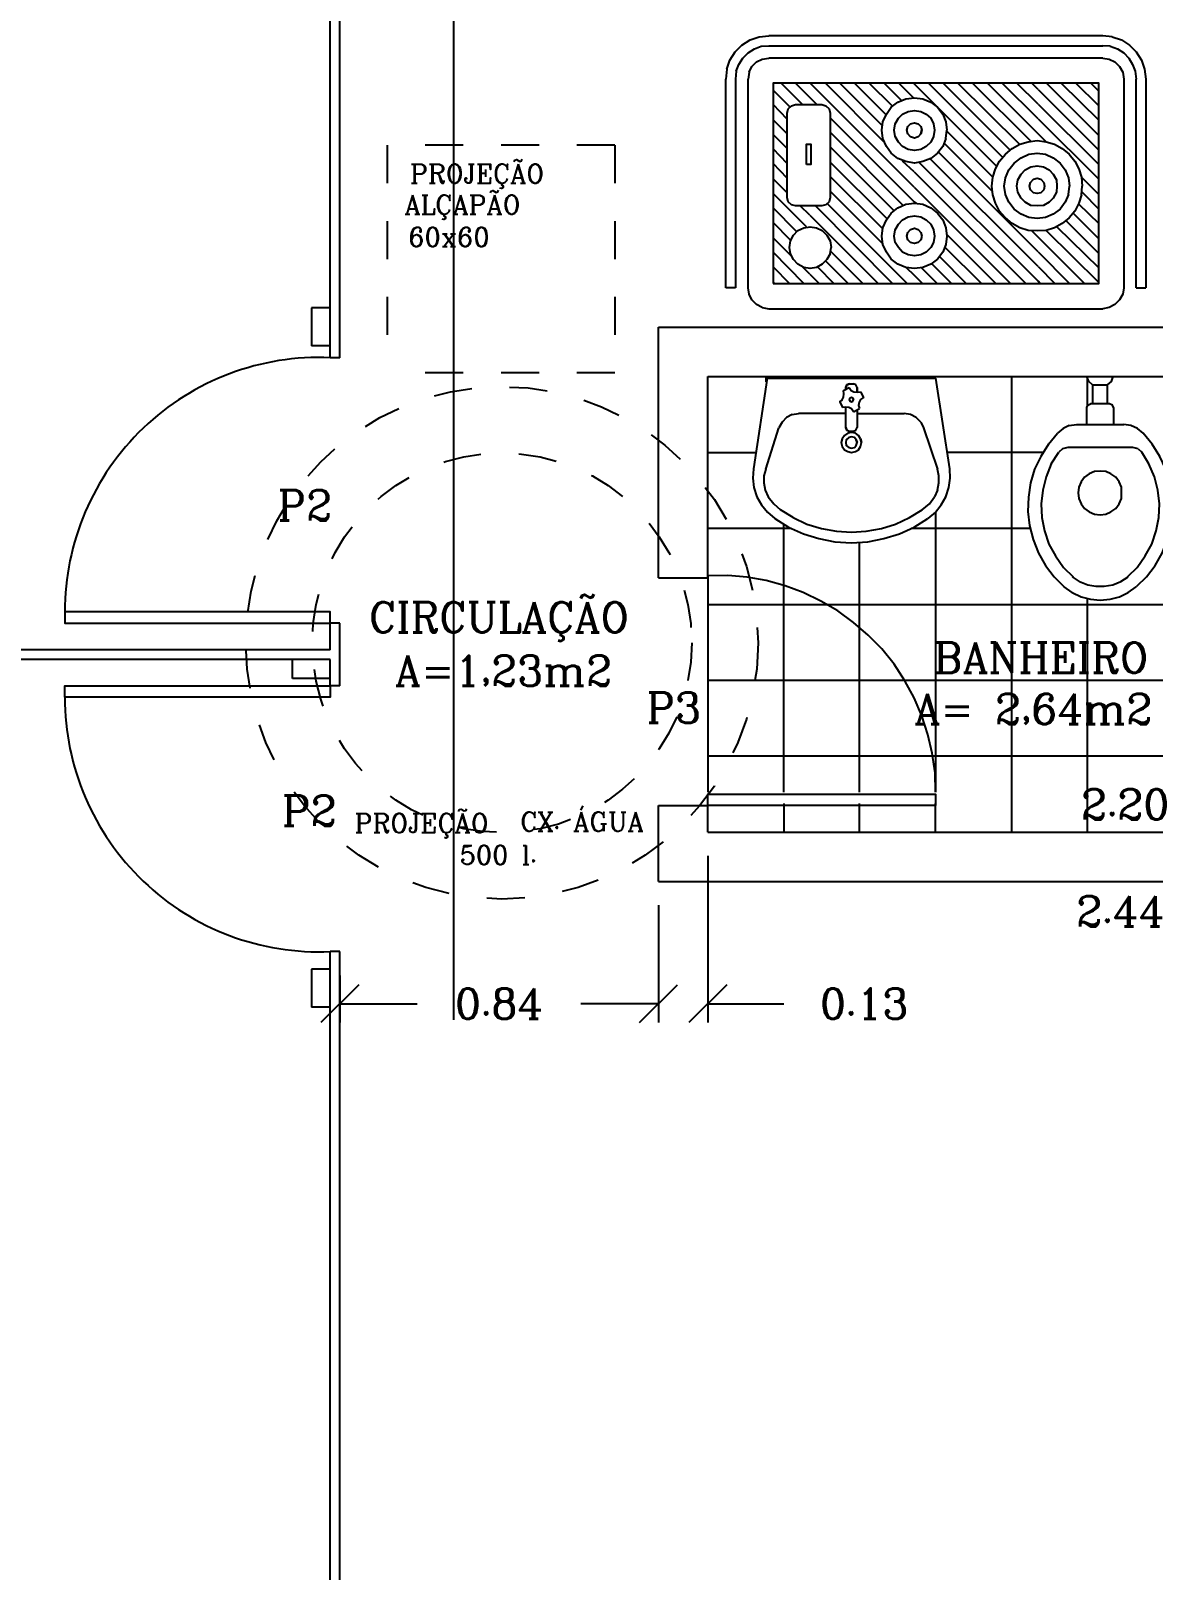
# Model space of a CAD drawing. Extents: x -7 to 295, y -11 to 39.
# Drawn here: x 159.667 to 162.625, y 18.774 to 22.831 of the extents above; entities that cross this region are included whole.
import ezdxf
from ezdxf.enums import TextEntityAlignment as Align

# ---------------------------------------------------------------- set-up
doc = ezdxf.new("R2010")
doc.units = 0
doc.header["$LTSCALE"] = 20
doc.linetypes.add('DASHED2', pattern=[0.375, 0.25, -0.125])
doc.layers.get('0').update_dxf_attribs({"linetype": 'CONTINUOUS'})
doc.layers.get('DEFPOINTS').update_dxf_attribs({"linetype": 'CONTINUOUS'})
for name, color, linetype in [('APARELHO', 1, 'CONTINUOUS'), ('APARELHOS', 1, 'CONTINUOUS'), ('CORTES', 6, 'CONTINUOUS'), ('COTAS', 244, 'CONTINUOUS'), ('DIM', 244, 'CONTINUOUS'), ('EQUIPAMENTO', 244, 'CONTINUOUS'), ('PAREDALV', 7, 'CONTINUOUS'), ('PAREDE', 250, 'CONTINUOUS'), ('PEN7', 7, 'CONTINUOUS'), ('PISO', 30, 'CONTINUOUS'), ('PORTA', 1, 'CONTINUOUS'), ('TELHADO', 1, 'CONTINUOUS'), ('TEXTO', 244, 'CONTINUOUS')]:
    doc.layers.add(name, color=color, linetype=linetype)
doc.styles.add('ROMANC', font='romanc.shx', dxfattribs={"height": 0.08})
doc.dimstyles.new('ROMANC', dxfattribs={"dimtxt": 0.1, "dimasz": 0.18, "dimexe": 0.05, "dimexo": 0.0625, "dimgap": 0.09, "dimtad": 0, "dimzin": 0, "dimtxsty": 'ROMANC', "dimblk1": 'NONE', "dimblk2": 'NONE', "dimsah": 1, "dimcen": 0.09, "dimclrd": 244, "dimclre": 244, "dimclrt": 244, "dimazin": 3, "dimtfac": 1, "dimtdec": 4, "dimtofl": 0, "dimtmove": 0, "dimatfit": 3, "dimtolj": 1, "dimtzin": 0})

# ---------------------------------------------------------------- blocks, each defined once
blk = doc.blocks.new('_OBLIQUE')
at = {"color": 0, "linetype": 'BYBLOCK'}
blk.add_line((-0.5, -0.5), (0.5, 0.5), dxfattribs=at)
blk = doc.blocks.new('*D63')
at = {"color": 244, "linetype": 'BYBLOCK'}
for p, q in [((146.8484, 7.2805), (146.8484, 6.9709)), ((146.0084, 7.0955), (146.0084, 6.9709)), ((146.0084, 7.0209), (146.2127, 7.0209)), ((146.8484, 7.0209), (146.6441, 7.0209))]:
    blk.add_line(p, q, dxfattribs=at)
at = {"layer": 'DEFPOINTS', "color": 0, "linetype": 'BYBLOCK'}
for p in [(146.8484, 7.343), (146.0084, 7.158), (146.0084, 7.0209)]:
    blk.add_point(p, dxfattribs=at)
at = {"color": 244, "linetype": 'BYBLOCK', "xscale": 0.1, "yscale": 0.1, "zscale": 0.1, "rotation": 180}
blk.add_blockref('_OBLIQUE', (146.0084, 7.0209), dxfattribs=at)
at = {"color": 244, "linetype": 'BYBLOCK', "xscale": 0.1, "yscale": 0.1, "zscale": 0.1}
blk.add_blockref('_OBLIQUE', (146.8484, 7.0209), dxfattribs=at)
at = {"color": 244, "linetype": 'BYBLOCK', "insert": (146.4284, 7.0209), "char_height": 0.08, "attachment_point": 5, "style": 'ROMANC'}
blk.add_mtext('\\A1;0.84', dxfattribs=at)
blk = doc.blocks.new('*D64')
at = {"color": 244, "linetype": 'BYBLOCK'}
for p, q in [((146.9784, 7.4105), (146.9784, 6.9709)), ((146.8484, 7.2805), (146.8484, 6.9709)), ((146.8484, 7.0209), (146.8484, 7.0209)), ((146.9784, 7.0209), (147.1784, 7.0209))]:
    blk.add_line(p, q, dxfattribs=at)
at = {"layer": 'DEFPOINTS', "color": 0, "linetype": 'BYBLOCK'}
for p in [(146.9784, 7.473), (146.8484, 7.343), (146.9784, 7.0209)]:
    blk.add_point(p, dxfattribs=at)
at = {"color": 244, "linetype": 'BYBLOCK', "xscale": 0.1, "yscale": 0.1, "zscale": 0.1}
blk.add_blockref('_OBLIQUE', (146.8484, 7.0209), dxfattribs=at)
at = {"color": 244, "linetype": 'BYBLOCK', "xscale": 0.1, "yscale": 0.1, "zscale": 0.1, "rotation": 180}
blk.add_blockref('_OBLIQUE', (146.9784, 7.0209), dxfattribs=at)
at = {"color": 244, "linetype": 'BYBLOCK', "insert": (147.3903, 7.0209), "char_height": 0.08, "attachment_point": 5, "style": 'ROMANC'}
blk.add_mtext('\\A1;0.13', dxfattribs=at)
blk = doc.blocks.new('*D65')
at = {"layer": 'DEFPOINTS', "color": 0, "linetype": 'BYBLOCK'}
for p in [(149.1784, 7.5459), (146.9784, 7.473), (149.1784, 7.473)]:
    blk.add_point(p, dxfattribs=at)
at = {"color": 244, "linetype": 'BYBLOCK', "insert": (148.0784, 7.5459), "char_height": 0.08, "attachment_point": 5, "style": 'ROMANC'}
blk.add_mtext('\\A1;2.20', dxfattribs=at)
blk = doc.blocks.new('*D66')
at = {"layer": 'DEFPOINTS', "color": 0, "linetype": 'BYBLOCK'}
for p in [(146.8484, 7.343), (149.2834, 7.343), (149.2834, 7.2644)]:
    blk.add_point(p, dxfattribs=at)
at = {"color": 244, "linetype": 'BYBLOCK', "insert": (148.0659, 7.2644), "char_height": 0.08, "attachment_point": 5, "style": 'ROMANC'}
blk.add_mtext('\\A1;2.44', dxfattribs=at)
blk = doc.blocks.new('*D220')
at = {"color": 244, "linetype": 'BYBLOCK'}
for p, q in [((159.456, 16.5318), (159.456, 16.6499)), ((160.456, 16.5568), (160.456, 16.6499)), ((159.456, 16.5999), (159.7441, 16.5999)), ((160.456, 16.5999), (160.1679, 16.5999))]:
    blk.add_line(p, q, dxfattribs=at)
at = {"layer": 'DEFPOINTS', "color": 0, "linetype": 'BYBLOCK'}
for p in [(163.651, 20.7802), (162.9335, 20.7243), (163.651, 20.7193), (160.456, 16.5999), (159.456, 16.4693), (160.456, 16.4943)]:
    blk.add_point(p, dxfattribs=at)
at = {"color": 244, "linetype": 'BYBLOCK', "xscale": 0.1, "yscale": 0.1, "zscale": 0.1, "rotation": 180}
blk.add_blockref('_OBLIQUE', (159.456, 16.5999), dxfattribs=at)
at = {"color": 244, "linetype": 'BYBLOCK', "xscale": 0.1, "yscale": 0.1, "zscale": 0.1}
blk.add_blockref('_OBLIQUE', (160.456, 16.5999), dxfattribs=at)
at = {"color": 244, "linetype": 'BYBLOCK', "char_height": 0.08, "attachment_point": 5, "style": 'ROMANC'}
for s, insert in [('\\A1;{0.75}', (163.2923, 20.7802)), ('\\A1;1.00', (159.956, 16.5999))]:
    blk.add_mtext(s, dxfattribs=dict(at, insert=insert))
blk = doc.blocks.new('*D221')
at = {"color": 244, "linetype": 'BYBLOCK'}
for p, q in [((157.781, 25.2464), (157.781, 25.519)), ((163.781, 25.2464), (163.781, 25.519)), ((157.781, 25.469), (160.5691, 25.469)), ((163.781, 25.469), (160.9929, 25.469)), ((164.5336, 23.7859), (164.6638, 23.7859)), ((164.6138, 23.7859), (164.6138, 22.8708)), ((164.6138, 21.5319), (164.6138, 22.447)), ((164.5336, 21.5319), (164.6638, 21.5319))]:
    blk.add_line(p, q, dxfattribs=at)
at = {"layer": 'DEFPOINTS', "color": 0, "linetype": 'BYBLOCK'}
for p in [(163.781, 25.469), (157.781, 25.1839), (163.781, 25.1839), (164.4711, 23.7859), (164.4711, 21.5319), (164.6138, 21.5319)]:
    blk.add_point(p, dxfattribs=at)
at = {"color": 244, "linetype": 'BYBLOCK', "xscale": 0.1, "yscale": 0.1, "zscale": 0.1}
for p, rotation in [((157.781, 25.469), 180), ((164.6138, 23.7859), 90), ((164.6138, 21.5319), 270)]:
    blk.add_blockref('_OBLIQUE', p, dxfattribs=dict(at, rotation=rotation))
blk.add_blockref('_OBLIQUE', (163.781, 25.469), dxfattribs=at)
at = {"color": 244, "linetype": 'BYBLOCK', "insert": (160.781, 25.469), "char_height": 0.08, "attachment_point": 5, "style": 'ROMANC'}
blk.add_mtext('\\A1;6.00', dxfattribs=at)
at = {"color": 244, "linetype": 'BYBLOCK', "insert": (164.6138, 22.6589), "char_height": 0.08, "attachment_point": 5, "rotation": 90, "style": 'ROMANC'}
blk.add_mtext('\\A1;2.25', dxfattribs=at)

msp = doc.modelspace()

# ---------------------------------------------------------------- linework, layer by layer
at = {"layer": 'APARELHO', "color": 244}
for points in [[(162.4648, 21.898), (162.4548, 21.9068), (162.4502, 21.9193)], [(162.5048, 21.898), (162.5148, 21.9068), (162.5193, 21.9193)], [(162.4648, 21.898), (162.4648, 21.848)], [(162.4648, 21.898), (162.5048, 21.898)], [(162.5048, 21.848), (162.5048, 21.898)], [(162.4498, 21.838), (162.4523, 21.8443), (162.4598, 21.848)], [(162.4498, 21.793), (162.4498, 21.838)], [(162.5098, 21.848), (162.4598, 21.848)], [(162.5198, 21.838), (162.5173, 21.8443), (162.5098, 21.848)], [(162.5198, 21.838), (162.5198, 21.793)], [(162.4035, 21.7905), (162.3873, 21.783), (162.3723, 21.7705)], [(162.4035, 21.7905), (162.4223, 21.793)], [(162.4223, 21.793), (162.5473, 21.793)], [(162.5985, 21.7705), (162.5835, 21.783), (162.566, 21.7905), (162.5473, 21.793)], [(162.3485, 21.7418), (162.3723, 21.7705)], [(162.6073, 21.3918), (162.6298, 21.4218), (162.6485, 21.4543), (162.6623, 21.4905), (162.671, 21.5268), (162.676, 21.5643), (162.6748, 21.6018), (162.6685, 21.6393), (162.6585, 21.6755), (162.6423, 21.7093), (162.6223, 21.7418), (162.5985, 21.7705)], [(162.3485, 21.7418), (162.3285, 21.7093), (162.3123, 21.6755), (162.301, 21.6393), (162.296, 21.6018), (162.2948, 21.5643), (162.2985, 21.5268), (162.3085, 21.4905), (162.3223, 21.4543), (162.341, 21.4218), (162.3635, 21.3918), (162.3898, 21.3655)], [(162.356, 21.6893), (162.376, 21.7205)], [(162.571, 21.733), (162.3998, 21.733), (162.386, 21.7293), (162.376, 21.7205)], [(162.5848, 21.7293), (162.571, 21.733)], [(162.5823, 21.4168), (162.6035, 21.4468), (162.621, 21.478), (162.6323, 21.513), (162.6398, 21.548), (162.641, 21.5843), (162.6373, 21.6205), (162.6285, 21.6555), (162.6135, 21.6893), (162.5948, 21.7205)], [(162.356, 21.6893), (162.3423, 21.6555), (162.3335, 21.6205), (162.3298, 21.5843), (162.331, 21.548), (162.3385, 21.513), (162.3498, 21.478), (162.3673, 21.4468), (162.3885, 21.4168), (162.4135, 21.3918)], [(162.541, 21.628), (162.5348, 21.6418), (162.526, 21.6543), (162.5135, 21.663), (162.4998, 21.6693), (162.4848, 21.6705), (162.4698, 21.6693), (162.456, 21.663), (162.4435, 21.6543), (162.4348, 21.6418), (162.4285, 21.628), (162.4273, 21.613), (162.4285, 21.598), (162.4348, 21.5843), (162.4435, 21.5718), (162.456, 21.563), (162.4698, 21.5568), (162.4848, 21.5555), (162.4998, 21.5568), (162.5135, 21.563), (162.526, 21.5718), (162.5348, 21.5843), (162.541, 21.598), (162.541, 21.628)], [(161.6273, 21.5455), (161.6635, 21.523), (161.7035, 21.5055), (161.7435, 21.493), (161.786, 21.4843), (161.8298, 21.4818), (161.8723, 21.4843), (161.9148, 21.493), (161.956, 21.5055), (161.9948, 21.523), (162.031, 21.5455)], [(162.431, 21.3793), (162.4123, 21.3918)], [(162.431, 21.3793), (162.4523, 21.3705), (162.4735, 21.3668), (162.496, 21.3668), (162.5185, 21.3705), (162.5398, 21.3793), (162.5585, 21.3918)], [(162.5823, 21.4168), (162.5573, 21.3918)], [(162.6073, 21.3918), (162.5798, 21.3655)], [(162.411, 21.3505), (162.3898, 21.3655)], [(162.411, 21.3505), (162.4348, 21.3393), (162.4598, 21.333), (162.4848, 21.3305), (162.511, 21.333), (162.536, 21.3393), (162.5585, 21.3505), (162.5798, 21.3655)]]:
    msp.add_lwpolyline(points, dxfattribs=at)
at = {"layer": 'APARELHOS', "color": 244, "linetype": 'CONTINUOUS'}
for p, q in [((161.8248, 21.9005), (161.8348, 21.9005)), ((161.8348, 21.8268), (161.851, 21.8355)), ((161.8448, 21.8321), (161.8448, 21.7855))]:
    msp.add_line(p, q, dxfattribs=at)
for points in [[(161.6073, 21.9155), (161.571, 21.6768)], [(161.6048, 21.9055), (161.6048, 21.9193)], [(161.6073, 21.9155), (162.0523, 21.9155)], [(162.0885, 21.6768), (162.0523, 21.9155)], [(161.8048, 21.858), (161.7985, 21.853), (161.8048, 21.858), (161.8085, 21.8655), (161.8098, 21.8743), (161.8085, 21.883)], [(161.8085, 21.883), (161.8235, 21.8905)], [(161.8148, 21.8868), (161.8148, 21.8905), (161.8173, 21.898), (161.8248, 21.9005), (161.8173, 21.898), (161.8148, 21.8905)], [(161.8235, 21.8905), (161.8285, 21.883), (161.836, 21.8793), (161.8448, 21.878), (161.8535, 21.8793)], [(161.8335, 21.863), (161.8348, 21.8593), (161.8335, 21.863), (161.8298, 21.8643), (161.826, 21.863), (161.8235, 21.8593), (161.826, 21.8543), (161.8298, 21.853), (161.8335, 21.8543), (161.8348, 21.8593)], [(161.8448, 21.8905), (161.8448, 21.878), (161.8448, 21.8905), (161.841, 21.898), (161.8348, 21.9005)], [(161.8535, 21.8793), (161.861, 21.8643), (161.8535, 21.8593), (161.8498, 21.8518), (161.8485, 21.843), (161.851, 21.8355)], [(161.7985, 21.853), (161.806, 21.838)], [(161.8348, 21.8268), (161.8298, 21.8343), (161.8223, 21.838), (161.8135, 21.8393), (161.806, 21.838)], [(161.8148, 21.7855), (161.8148, 21.8393)], [(161.6035, 21.6755), (161.6385, 21.7843)], [(161.6735, 21.8193), (161.6585, 21.8118), (161.6473, 21.7993), (161.6385, 21.7843)], [(161.6735, 21.8193), (161.6898, 21.8218)], [(161.8148, 21.8218), (161.6898, 21.8218)], [(161.8173, 21.778), (161.8148, 21.7855), (161.8173, 21.778), (161.8248, 21.7755)], [(161.8348, 21.7755), (161.841, 21.778), (161.8448, 21.7855)], [(161.8448, 21.8218), (161.9685, 21.8218)], [(162.0123, 21.7993), (161.9998, 21.8118), (161.9848, 21.8193), (161.9685, 21.8218)], [(162.0123, 21.7993), (162.0198, 21.7843)], [(162.0198, 21.7843), (162.056, 21.6755)], [(161.8535, 21.7555), (161.856, 21.7455), (161.8535, 21.7555), (161.8485, 21.7643), (161.8398, 21.7705), (161.8298, 21.7718), (161.8198, 21.7705), (161.811, 21.7643), (161.8048, 21.7555), (161.8023, 21.7455), (161.8048, 21.7355), (161.811, 21.7268), (161.8198, 21.7218), (161.8298, 21.7193), (161.8398, 21.7218), (161.8485, 21.7268), (161.8535, 21.7355), (161.856, 21.7455)], [(161.8423, 21.753), (161.8448, 21.7455), (161.8423, 21.753), (161.8373, 21.7593), (161.8298, 21.7605), (161.8223, 21.7593), (161.816, 21.753), (161.8148, 21.7455), (161.816, 21.738), (161.8223, 21.733), (161.8298, 21.7305), (161.8373, 21.733), (161.8423, 21.738), (161.8448, 21.7455)], [(161.8248, 21.7755), (161.8348, 21.7755)], [(161.571, 21.6768), (161.5698, 21.6518), (161.5723, 21.6268), (161.5798, 21.603), (161.5923, 21.5818), (161.6085, 21.5618), (161.6273, 21.5455)], [(161.6035, 21.6755), (161.5985, 21.658), (161.5985, 21.6393), (161.6023, 21.6205), (161.6098, 21.603)], [(162.051, 21.5618), (162.066, 21.5818), (162.0785, 21.603), (162.086, 21.6268), (162.0898, 21.6518), (162.0885, 21.6768)], [(162.056, 21.6205), (162.0598, 21.6393), (162.0598, 21.658), (162.056, 21.6755)], [(161.6098, 21.603), (161.6248, 21.5843), (161.6423, 21.568)], [(162.016, 21.568), (162.0348, 21.5843), (162.0485, 21.603)], [(162.056, 21.6205), (162.0485, 21.603)], [(161.676, 21.548), (161.6423, 21.568)], [(161.676, 21.548), (161.7123, 21.5305), (161.751, 21.5193), (161.7898, 21.5118), (161.8298, 21.5093), (161.8685, 21.5118), (161.9085, 21.5193), (161.946, 21.5305), (161.9823, 21.548), (162.016, 21.568)], [(162.051, 21.5618), (162.031, 21.5455)]]:
    msp.add_lwpolyline(points, dxfattribs=at)
at = {"layer": 'DIM', "color": 30, "linetype": 'DASHED2'}
msp.add_line((160.781, 25.2243), (160.781, 15.8243), dxfattribs=at)
at = {"layer": 'EQUIPAMENTO', "color": 252, "linetype": 'CONTINUOUS'}
for points in [[(161.5009, 22.7295), (161.5091, 22.7529), (161.5229, 22.7749), (161.5407, 22.7928), (161.5627, 22.8065), (161.5861, 22.8148), (161.6122, 22.8175)], [(162.4922, 22.8175), (161.6122, 22.8175)], [(162.517, 22.8148), (162.4922, 22.8175)], [(162.517, 22.8148), (162.5417, 22.8065), (162.5624, 22.7928), (162.5802, 22.7749), (162.594, 22.7529), (162.6022, 22.7295), (162.605, 22.7034)], [(161.5256, 22.724), (161.5325, 22.7419), (161.5435, 22.7584), (161.5572, 22.7722), (161.5737, 22.7832), (161.5916, 22.79), (161.6122, 22.7914)], [(161.56, 22.7213), (161.5669, 22.7364), (161.5792, 22.7488), (161.5944, 22.7557), (161.6122, 22.7584)], [(161.6122, 22.7914), (162.4922, 22.7914)], [(162.4922, 22.7584), (161.6122, 22.7584)], [(162.5115, 22.79), (162.4922, 22.7914)], [(162.4922, 22.7584), (162.5087, 22.7557), (162.5239, 22.7488), (162.5362, 22.7364), (162.5445, 22.7213), (162.5472, 22.7034)], [(162.5115, 22.79), (162.5307, 22.7832), (162.5472, 22.7722), (162.561, 22.7584), (162.5706, 22.7419), (162.5775, 22.724), (162.5802, 22.7034)], [(161.5009, 22.7295), (161.4981, 22.7034)], [(161.5256, 22.724), (161.5242, 22.7034)], [(161.56, 22.7213), (161.5572, 22.7034)], [(161.4981, 22.1534), (161.4981, 22.7034)], [(161.5242, 22.7034), (161.5242, 22.1534)], [(161.5572, 22.1534), (161.5572, 22.7034)], [(161.6232, 22.1644), (162.4812, 22.1644), (162.4812, 22.6924), (161.6232, 22.6924), (161.6232, 22.1644)], [(161.7002, 22.636), (161.6439, 22.6924)], [(161.7195, 22.6553), (161.6824, 22.6924)], [(161.9945, 22.4188), (161.7209, 22.6924)], [(161.9147, 22.5384), (161.7607, 22.6924)], [(161.7992, 22.6924), (161.9106, 22.581)], [(161.9202, 22.6099), (161.8377, 22.6924)], [(161.9381, 22.6319), (161.8762, 22.6924)], [(161.9615, 22.647), (161.9161, 22.6924)], [(161.9931, 22.6539), (161.9546, 22.6924)], [(161.9945, 22.691), (161.9931, 22.6924)], [(162.2117, 22.4738), (161.9945, 22.691)], [(162.033, 22.6924), (162.2269, 22.4985)], [(162.2475, 22.5164), (162.0715, 22.6924)], [(162.2722, 22.5315), (162.11, 22.6924)], [(162.3025, 22.5398), (162.1485, 22.6924)], [(162.3217, 22.559), (162.1884, 22.6924)], [(162.3217, 22.5989), (162.2269, 22.6924)], [(162.3217, 22.6374), (162.2654, 22.6924)], [(162.3217, 22.6759), (162.3052, 22.6924)], [(162.3217, 22.6759), (162.4812, 22.5164)], [(162.4812, 22.5549), (162.3437, 22.6924)], [(162.3822, 22.6924), (162.4812, 22.5948)], [(162.4812, 22.6333), (162.4207, 22.6924)], [(162.4606, 22.6924), (162.4812, 22.6718)], [(162.5472, 22.7034), (162.5472, 22.1534)], [(162.5802, 22.1534), (162.5802, 22.7034)], [(162.605, 22.7034), (162.605, 22.1534)], [(161.6672, 22.6305), (161.6232, 22.6745)], [(161.6604, 22.5975), (161.6232, 22.636)], [(161.6824, 22.3693), (161.6714, 22.372), (161.6631, 22.3803), (161.6604, 22.3913), (161.6604, 22.614), (161.6631, 22.625), (161.6714, 22.6333), (161.6824, 22.636), (161.7511, 22.636), (161.7621, 22.6333), (161.7704, 22.625), (161.7731, 22.614), (161.7731, 22.3913), (161.7704, 22.3803), (161.7621, 22.372), (161.7511, 22.3693), (161.6824, 22.3693)], [(161.7387, 22.636), (161.7195, 22.6553)], [(162.0784, 22.5467), (162.0701, 22.526), (162.0564, 22.5082), (162.0385, 22.4944), (162.0179, 22.4862), (161.9959, 22.482), (161.9725, 22.4862), (161.9519, 22.4944), (161.934, 22.5082), (161.9216, 22.526), (161.912, 22.5467), (161.9092, 22.5687), (161.912, 22.5907), (161.9216, 22.6113), (161.934, 22.6292), (161.9519, 22.6429), (161.9725, 22.6512), (161.9959, 22.6539), (162.0179, 22.6512), (162.0385, 22.6429), (162.0564, 22.6292), (162.0701, 22.6113), (162.0784, 22.5907), (162.0811, 22.5687)], [(162.3217, 22.6374), (162.4812, 22.4779)], [(161.6604, 22.559), (161.6232, 22.5962)], [(161.9945, 22.3803), (162, 22.3762), (161.9945, 22.3803), (161.7731, 22.6017)], [(162.0481, 22.5687), (162.0454, 22.5522), (162.0385, 22.537), (162.0261, 22.526), (162.0124, 22.5178), (161.9959, 22.515), (161.9794, 22.5178), (161.9642, 22.526), (161.9532, 22.537), (161.945, 22.5522), (161.9422, 22.5687), (161.945, 22.5852), (161.9532, 22.6003), (161.9642, 22.6113), (161.9794, 22.6182), (161.9959, 22.6209), (162.0124, 22.6182), (162.0261, 22.6113), (162.0385, 22.6003), (162.0454, 22.5852), (162.0481, 22.5687)], [(162.3217, 22.5989), (162.4812, 22.4394)], [(161.6604, 22.5205), (161.6232, 22.5577)], [(161.9656, 22.3707), (161.7731, 22.5632)], [(162.0124, 22.559), (162.0151, 22.5687), (162.0124, 22.559), (162.0055, 22.5508), (161.9959, 22.548), (161.9849, 22.5508), (161.978, 22.559), (161.9752, 22.5687), (161.978, 22.5783), (161.9849, 22.5852), (161.9959, 22.5879), (162.0055, 22.5852), (162.0124, 22.5783), (162.0151, 22.5687)], [(162.0784, 22.5467), (162.0811, 22.5687)], [(162.2021, 22.4449), (162.0811, 22.5659)], [(162.3424, 22.5384), (162.3217, 22.559)], [(161.6604, 22.4807), (161.6232, 22.5192)], [(161.7112, 22.4779), (161.7112, 22.5315), (161.7222, 22.5315), (161.7222, 22.4779), (161.7112, 22.4779)], [(161.9409, 22.3569), (161.7731, 22.5247)], [(162.2007, 22.4078), (162.0742, 22.5343)], [(162.4359, 22.3982), (162.429, 22.3762), (162.418, 22.3555), (162.4029, 22.3377), (162.385, 22.3225), (162.3644, 22.3115), (162.3424, 22.3047), (162.319, 22.3033), (162.2956, 22.3047), (162.2736, 22.3115), (162.253, 22.3225), (162.2351, 22.3377), (162.22, 22.3555), (162.209, 22.3762), (162.2021, 22.3982), (162.1994, 22.4215), (162.2021, 22.4449), (162.209, 22.4669), (162.22, 22.4875), (162.2351, 22.5054), (162.253, 22.5205), (162.2736, 22.5315), (162.2956, 22.5384), (162.319, 22.5412), (162.3424, 22.5384), (162.3644, 22.5315), (162.385, 22.5205), (162.4029, 22.5054), (162.418, 22.4875), (162.429, 22.4669), (162.4359, 22.4449), (162.4372, 22.4215)], [(161.6604, 22.4422), (161.6232, 22.4807)], [(161.923, 22.3363), (161.7731, 22.4848)], [(161.9945, 22.4587), (161.9642, 22.4875)], [(162.3217, 22.1713), (162.3272, 22.1644), (162.3217, 22.1713), (162.0082, 22.4834)], [(162.3217, 22.2098), (162.0371, 22.493)], [(162.3217, 22.2483), (162.0591, 22.5109)], [(162.4015, 22.3995), (162.3932, 22.3789), (162.3795, 22.361), (162.3616, 22.3473), (162.341, 22.339), (162.319, 22.3363), (162.297, 22.339), (162.2764, 22.3473), (162.2585, 22.361), (162.2447, 22.3789), (162.2351, 22.3995), (162.2324, 22.4215), (162.2351, 22.4435), (162.2447, 22.4642), (162.2585, 22.482), (162.2764, 22.4958), (162.297, 22.5054), (162.319, 22.5082), (162.341, 22.5054), (162.3616, 22.4958), (162.3795, 22.482), (162.3932, 22.4642), (162.4015, 22.4435), (162.4042, 22.4215)], [(162.3712, 22.4215), (162.3699, 22.405), (162.3616, 22.3899), (162.3506, 22.3789), (162.3355, 22.3707), (162.319, 22.3693), (162.3025, 22.3707), (162.2874, 22.3789), (162.2764, 22.3899), (162.2681, 22.405), (162.2654, 22.4215), (162.2681, 22.438), (162.2764, 22.4532), (162.2874, 22.4642), (162.3025, 22.4724), (162.319, 22.4752), (162.3355, 22.4724), (162.3506, 22.4642), (162.3616, 22.4532), (162.3699, 22.438), (162.3712, 22.4215)], [(161.6604, 22.4037), (161.6232, 22.4408)], [(161.912, 22.3088), (161.7731, 22.4463)], [(161.9945, 22.4587), (162.2887, 22.1644)], [(162.3382, 22.4215), (162.3369, 22.4119), (162.3286, 22.4037), (162.319, 22.4023), (162.3094, 22.4037), (162.3011, 22.4119), (162.2984, 22.4215), (162.3011, 22.4312), (162.3094, 22.4394), (162.319, 22.4422), (162.3286, 22.4394), (162.3369, 22.4312), (162.3382, 22.4215)], [(162.4359, 22.4449), (162.4812, 22.3995)], [(161.7112, 22.3143), (161.6232, 22.4023)], [(161.912, 22.2689), (161.7731, 22.4078)], [(161.9945, 22.4188), (162.2489, 22.1644)], [(162.4015, 22.3995), (162.4042, 22.4215)], [(162.4359, 22.3982), (162.4372, 22.4215)], [(162.4372, 22.405), (162.4812, 22.361)], [(161.6851, 22.3019), (161.6232, 22.3638)], [(161.7195, 22.3445), (161.6947, 22.3693)], [(161.7346, 22.3693), (161.9381, 22.1644)], [(161.7662, 22.3748), (161.9766, 22.1644)], [(162.0811, 22.2895), (162.0784, 22.2675), (162.0701, 22.2469), (162.0564, 22.229), (162.0385, 22.2153), (162.0179, 22.207), (161.9959, 22.2043), (161.9725, 22.207), (161.9519, 22.2153), (161.934, 22.229), (161.9216, 22.2469), (161.912, 22.2675), (161.9092, 22.2895), (161.912, 22.3115), (161.9216, 22.3322), (161.934, 22.35), (161.9519, 22.3638), (161.9725, 22.3734), (161.9959, 22.3762), (162.0179, 22.3734), (162.0385, 22.3638), (162.0564, 22.35), (162.0701, 22.3322), (162.0784, 22.3115), (162.0811, 22.2895)], [(162.4276, 22.3748), (162.4812, 22.3225)], [(161.6686, 22.2785), (161.6232, 22.3253)], [(161.7731, 22.2428), (161.7649, 22.2277), (161.7525, 22.2153), (161.7374, 22.207), (161.7209, 22.2043), (161.7044, 22.207), (161.6879, 22.2153), (161.6769, 22.2277), (161.6686, 22.2428), (161.6659, 22.2593), (161.6686, 22.2772), (161.6769, 22.2923), (161.6879, 22.3047), (161.7044, 22.3115), (161.7209, 22.3143), (161.7374, 22.3115), (161.7525, 22.3047), (161.7649, 22.2923), (161.7731, 22.2772), (161.7759, 22.2593)], [(161.7195, 22.3445), (161.8996, 22.1644)], [(162.0481, 22.2895), (162.0454, 22.273), (162.0385, 22.2593), (162.0261, 22.2469), (162.0124, 22.24), (161.9959, 22.2373), (161.9794, 22.24), (161.9642, 22.2469), (161.9532, 22.2593), (161.945, 22.273), (161.9422, 22.2895), (161.945, 22.306), (161.9532, 22.3212), (161.9642, 22.3322), (161.9794, 22.3404), (161.9959, 22.3432), (162.0124, 22.3404), (162.0261, 22.3322), (162.0385, 22.3212), (162.0454, 22.306), (162.0481, 22.2895)], [(162.3712, 22.3143), (162.4812, 22.2057)], [(162.3946, 22.3308), (162.4812, 22.2442)], [(162.4139, 22.35), (162.4812, 22.2827)], [(161.67, 22.2387), (161.6232, 22.2854)], [(162.0151, 22.2895), (162.0124, 22.2799), (162.0055, 22.273), (161.9959, 22.2703), (161.9849, 22.273), (161.978, 22.2799), (161.9752, 22.2895), (161.978, 22.2992), (161.9849, 22.3074), (161.9959, 22.3102), (162.0055, 22.3074), (162.0124, 22.2992), (162.0151, 22.2895)], [(162.0811, 22.2937), (162.2104, 22.1644)], [(162.3052, 22.3033), (162.3217, 22.2868)], [(162.3217, 22.2868), (162.4441, 22.1644)], [(162.3424, 22.3047), (162.4812, 22.1672)], [(161.7044, 22.1644), (161.6232, 22.2469)], [(161.7731, 22.2428), (161.7759, 22.2593)], [(161.7745, 22.2497), (161.8597, 22.1644)], [(162.0619, 22.2359), (162.132, 22.1644)], [(162.0756, 22.2607), (162.1719, 22.1644)], [(162.3217, 22.2483), (162.4042, 22.1644)], [(161.6232, 22.2084), (161.6659, 22.1644)], [(161.7195, 22.1892), (161.7002, 22.2084)], [(161.7195, 22.1892), (161.7442, 22.1644)], [(161.7401, 22.2084), (161.7827, 22.1644)], [(161.7621, 22.2235), (161.8212, 22.1644)], [(161.9739, 22.207), (161.9945, 22.1864)], [(162.0137, 22.2057), (162.055, 22.1644)], [(162.0412, 22.2167), (162.0935, 22.1644)], [(162.3217, 22.2098), (162.3657, 22.1644)], [(161.5242, 22.1534), (161.4981, 22.1534)], [(161.5944, 22.1012), (161.5792, 22.1094), (161.5669, 22.1218), (161.56, 22.1369), (161.5572, 22.1534)], [(161.6274, 22.1644), (161.6232, 22.1685)], [(161.9945, 22.1864), (162.0165, 22.1644)], [(162.5472, 22.1534), (162.5445, 22.1369), (162.5362, 22.1218), (162.5239, 22.1094), (162.5087, 22.1012), (162.4922, 22.0984)], [(162.5802, 22.1534), (162.605, 22.1534)], [(161.5944, 22.1012), (161.6122, 22.0984)], [(161.6122, 22.0984), (162.4922, 22.0984)]]:
    msp.add_lwpolyline(points, dxfattribs=at)
at = {"layer": 'PAREDALV'}
for p, q in [((161.321, 22.0493), (163.781, 22.0493)), ((161.321, 21.3893), (161.321, 22.0493)), ((161.451, 21.9193), (163.651, 21.9193)), ((161.451, 21.3893), (161.451, 21.9193)), ((161.321, 21.3893), (161.451, 21.3893)), ((161.321, 20.7893), (161.451, 20.7893)), ((161.321, 20.5893), (161.321, 20.7893)), ((161.451, 20.7193), (161.451, 20.7893)), ((161.451, 20.7193), (163.651, 20.7193)), ((161.321, 20.5893), (163.781, 20.5893))]:
    msp.add_line(p, q, dxfattribs=at)
at = {"layer": 'PAREDE', "color": 250}
for p, q in [((160.456, 21.9693), (160.456, 24.6493)), ((160.481, 21.9693), (160.481, 24.6493)), ((160.456, 21.1993), (160.456, 21.2693)), ((160.481, 21.1043), (160.481, 21.2693)), ((160.456, 21.1043), (160.456, 21.1743)), ((160.456, 17.5993), (160.456, 20.4043)), ((160.481, 17.2693), (160.481, 20.4043))]:
    msp.add_line(p, q, dxfattribs=at)
at = {"layer": 'PAREDE', "color": 250, "linetype": 'CONTINUOUS'}
for p, q in [((160.406, 22.1005), (160.406, 22.0005)), ((160.456, 22.1005), (160.406, 22.1005)), ((160.456, 22.0005), (160.406, 22.0005)), ((160.356, 21.1243), (160.356, 21.1743)), ((160.456, 21.1243), (160.356, 21.1243)), ((160.456, 20.3578), (160.406, 20.3578)), ((160.406, 20.3578), (160.406, 20.2578)), ((160.456, 20.2578), (160.406, 20.2578))]:
    msp.add_line(p, q, dxfattribs=at)
at = {"layer": 'PAREDE'}
for p, q in [((160.481, 21.9693), (160.456, 21.9693)), ((160.481, 21.2693), (160.456, 21.2693)), ((160.456, 21.1993), (157.806, 21.1993)), ((160.456, 21.1743), (157.806, 21.1743)), ((160.481, 21.1043), (160.456, 21.1043)), ((160.481, 20.4043), (160.456, 20.4043))]:
    msp.add_line(p, q, dxfattribs=at)
at = {"layer": 'PEN7', "color": 244}
msp.add_lwpolyline([(162.5848, 21.7293), (162.5948, 21.7205)], dxfattribs=at)
at = {"layer": 'PISO', "color": 30}
for points in [[(162.251, 21.9193), (162.251, 20.7193)], [(162.451, 21.9171), (162.451, 21.8411)], [(161.451, 21.7193), (161.5773, 21.7193)], [(162.3335, 21.7193), (162.081, 21.7193)], [(162.051, 21.563), (162.051, 20.8243)], [(161.671, 21.5193), (161.451, 21.5193)], [(161.651, 20.8243), (161.651, 21.5305)], [(162.301, 21.5193), (161.9873, 21.5193)], [(161.851, 20.8243), (161.851, 21.483)], [(161.451, 21.3943), (161.451, 20.8243)], [(161.451, 21.3193), (162.8848, 21.3193)], [(162.451, 21.3352), (162.451, 20.7193)], [(161.451, 21.1193), (162.9135, 21.1193)], [(162.9135, 20.9193), (161.451, 20.9193)], [(161.651, 20.7943), (161.651, 20.7193)], [(161.851, 20.7193), (161.851, 20.7943)], [(162.051, 20.7193), (162.051, 20.7943)]]:
    msp.add_lwpolyline(points, dxfattribs=at)
at = {"layer": 'PORTA', "color": 30}
msp.add_lwpolyline([(162.051, 20.8243), (162.0498, 20.8755), (162.0423, 20.9268), (162.031, 20.9768), (162.0148, 21.0255), (161.9948, 21.073), (161.9698, 21.118), (161.9423, 21.1618), (161.9098, 21.2018), (161.8735, 21.238), (161.8348, 21.2718), (161.7935, 21.3018), (161.7485, 21.328), (161.7023, 21.3505), (161.6548, 21.368), (161.6048, 21.3818), (161.5548, 21.3905), (161.5035, 21.3955), (161.451, 21.3943)], dxfattribs=at)
at = {"layer": 'PORTA'}
for points in [[(160.456, 21.2693), (160.456, 21.2993), (159.756, 21.2993), (159.756, 21.2693)], [(160.456, 21.1043), (160.456, 21.0743), (159.756, 21.0743), (159.756, 21.1043)], [(161.451, 20.7893), (161.451, 20.8193), (162.051, 20.8193), (162.051, 20.7893)]]:
    msp.add_lwpolyline(points, close=True, dxfattribs=at)
at = {"layer": 'PORTA', "color": 30}
for centre, start, end in [((160.4267, 21.2993), 87.4911, 180), ((160.4267, 21.0743), 180, 272.5089)]:
    msp.add_arc(centre, 0.6706, start, end, dxfattribs=at)
at = {"layer": 'TELHADO', "color": 30, "linetype": 'DASHED2', "ltscale": 0.02}
for p, q in [((161.2061, 22.5293), (160.6061, 22.5293)), ((160.6061, 22.5293), (160.6061, 21.9293)), ((161.2061, 22.5293), (161.2061, 21.9293)), ((161.2061, 21.9293), (160.6061, 21.9293))]:
    msp.add_line(p, q, dxfattribs=at)
for radius in [0.675, 0.5]:
    msp.add_circle((160.9084, 21.2179), radius, dxfattribs=at)

# ---------------------------------------------------------------- texts
at = {"layer": 'TEXTO', "color": 30, "linetype": 'CONTINUOUS', "style": 'ROMANC'}
for s, p in [('PROJEÇÃO', (160.8428, 22.4537)), ('ALÇAPÃO', (160.8042, 22.372)), ('60x60 ', (160.7858, 22.2871)), ('PROJEÇÃO', (160.6965, 20.7422)), ('CX. ÁGUA', (161.1193, 20.7552)), ('500 l.', (160.8986, 20.6589))]:
    msp.add_text(s, height=0.05, dxfattribs=at).set_placement(p, align=Align.MIDDLE)
at = {"layer": 'TEXTO', "style": 'ROMANC'}
for s, p in [('P2', (160.3889, 21.5801)), ('P3', (161.3612, 21.0469)), ('P2', (160.4007, 20.7754))]:
    msp.add_text(s, height=0.08, dxfattribs=at).set_placement(p, align=Align.MIDDLE)
at = {"layer": 'TEXTO', "linetype": 'CONTINUOUS', "style": 'ROMANC'}
for s, p in [('CIRCULAÇÃO', (160.9005, 21.2844)), ('BANHEIRO', (162.3293, 21.1787)), ('A=1,23m2', (160.9125, 21.1443)), ('A= 2,64m2', (162.309, 21.0434))]:
    msp.add_text(s, height=0.08, dxfattribs=at).set_placement(p, align=Align.MIDDLE)

# ---------------------------------------------------------------- dimensions: what is measured, and where the dimension line sits
at = {"layer": 'CORTES', "color": 1, "linetype": 'CONTINUOUS'}
dim = msp.add_linear_dim(base=(164.6138, 21.5319), p1=(164.4711, 23.7859), p2=(164.4711, 21.5319), angle=90, dimstyle='ROMANC', override={"dimasz": 0.1, "dimblk1": 'OBLIQUE', "dimblk2": 'OBLIQUE'}, dxfattribs=at)
dim.commit()
dim.dimension.update_dxf_attribs({"geometry": '*D221', "text_midpoint": (164.6138, 22.6589)})
dim = msp.add_linear_dim(base=(163.651, 20.7802), p1=(162.9335, 20.7243), p2=(163.651, 20.7193), text='{0.75}', dimstyle='ROMANC', override={"dimasz": 0.1, "dimblk1": 'OBLIQUE', "dimblk2": 'OBLIQUE', "dimse1": 1, "dimse2": 1, "dimsd1": 1, "dimsd2": 1}, dxfattribs=at)
dim.commit()
dim.dimension.update_dxf_attribs({"geometry": '*D220', "text_midpoint": (163.2923, 20.7802)})
at = {"layer": 'COTAS', "color": 244, "linetype": 'CONTINUOUS'}
for base, p1, p2, override, picture, middle, set_off in [((163.651, 20.7921), (161.451, 20.7193), (163.651, 20.7193), {"dimasz": 0.1, "dimblk1": 'OBLIQUE', "dimblk2": 'OBLIQUE', "dimse1": 1, "dimse2": 1, "dimsd1": 1, "dimsd2": 1}, '*D65', (162.551, 20.7921), (14.4726, 13.2462)), ((161.451, 20.2671), (161.321, 20.5893), (161.451, 20.7193), {"dimasz": 0.1, "dimblk1": 'OBLIQUE', "dimblk2": 'OBLIQUE'}, '*D64', (161.8629, 20.2671), (14.4726, 13.2462)), ((160.481, 20.2671), (161.321, 20.5893), (160.481, 20.4043), {"dimasz": 0.1, "dimblk1": 'OBLIQUE', "dimblk2": 'OBLIQUE'}, '*D63', (160.901, 20.2671), (14.4726, 13.2462)), ((163.756031478, 20.5106207476), (161.321031478, 20.5892512757), (163.756031478, 20.5892512757), {"dimasz": 0.1, "dimblk1": 'OBLIQUE', "dimblk2": 'OBLIQUE', "dimse1": 1, "dimse2": 1, "dimsd1": 1, "dimsd2": 1}, '*D66', (162.538531478, 20.5106207476), (14.4726451243, 13.2462124641))]:
    dim = msp.add_linear_dim(base=base, p1=p1, p2=p2, dimstyle='ROMANC', override=override, dxfattribs=at)
    dim.commit()
    dim.dimension.update_dxf_attribs({"geometry": picture, "text_midpoint": middle, "insert": set_off})

doc.saveas('drawing.dxf')
